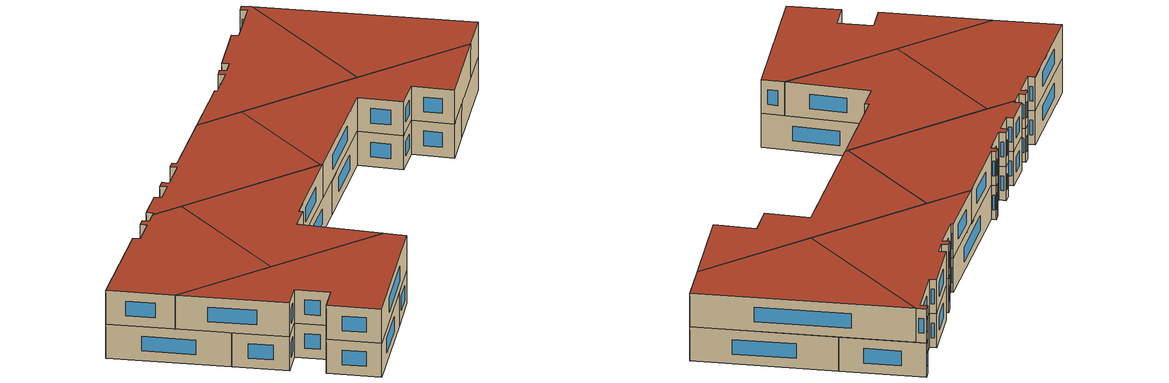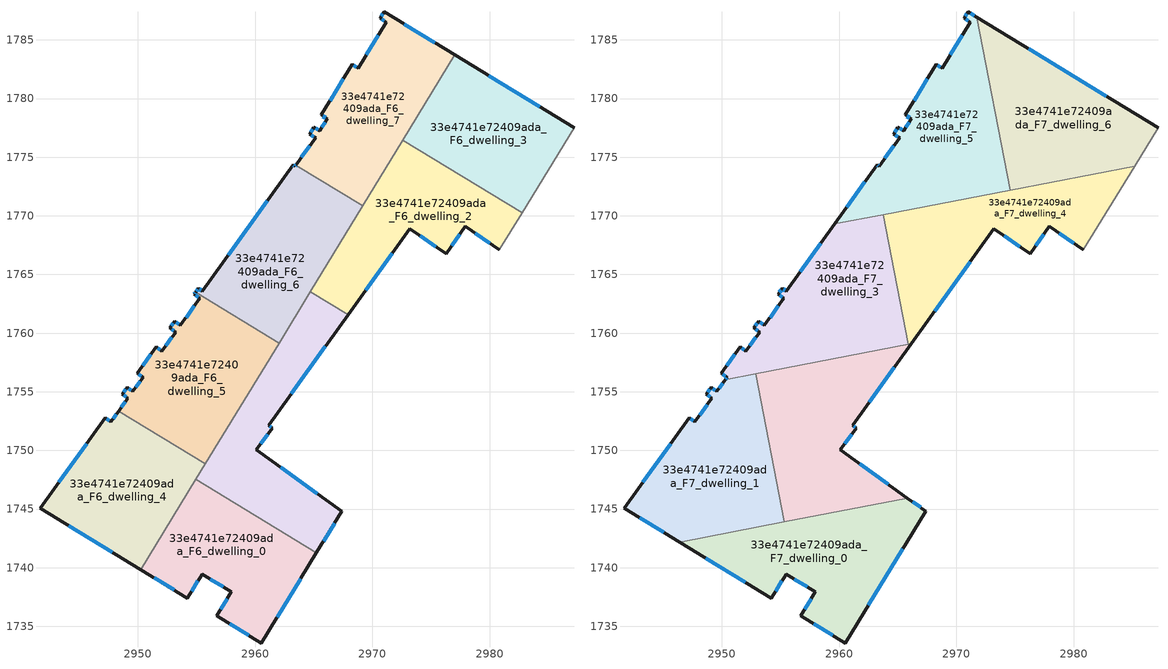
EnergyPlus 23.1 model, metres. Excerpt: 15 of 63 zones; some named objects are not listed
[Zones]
33e4741e72409ada_F6_dwelling_0
 floor to 33e4741e72409ada_F5_dwelling_0 (EU_floor_Construction): 2965.23,1741.26 2960.54,1733.57 2956.74,1735.89 2957.99,1737.93 2955.49,1739.46 2954.24,1737.41 2950.26,1739.84 2954.95,1747.53 z18
 wall outside (EU_wall_Construction): 2950.26,1739.84 2954.24,1737.41 2955.49,1739.46 2957.99,1737.93 2956.74,1735.89 2960.54,1733.57 2965.23,1741.26 z18:21
 wall to 33e4741e72409ada_F6_dwelling_1 (EU_wall_Construction): 2965.23,1741.26 2954.95,1747.53 z18:21
 wall to 33e4741e72409ada_F6_dwelling_4 (EU_wall_Construction): 2954.95,1747.53 2950.26,1739.84 z18:21
 window (EU_Window_Construction): 2956.2,1739.02 2957.27,1738.37 / 2954.6,1738 2955.13,1738.87 / 2951.4,1739.14 2953.1,1738.1 / 2961.88,1735.77 2963.89,1739.06 / 2957.83,1735.22 2959.45,1734.23 / 2957.63,1737.35 2957.1,1736.47 z18.86:20.14
33e4741e72409ada_F6_dwelling_1
 floor to 33e4741e72409ada_F5_dwelling_1 (EU_floor_Construction): 2967.93,1761.57 2961.16,1752.14 2961.48,1751.91 2960.11,1750.06 2967.4,1744.82 2965.23,1741.26 2954.95,1747.53 2964.71,1763.53 z18
 wall outside (EU_wall_Construction): 2965.23,1741.26 2967.4,1744.82 2960.11,1750.06 2961.48,1751.91 2961.16,1752.14 2967.93,1761.57 z18:21
 wall to 33e4741e72409ada_F6_dwelling_2 (EU_wall_Construction): 2967.93,1761.57 2964.71,1763.53 z18:21
 wall to 33e4741e72409ada_F6_dwelling_5 (EU_wall_Construction): 2962.04,1759.16 2955.76,1748.86 z18:21
 wall to 33e4741e72409ada_F6_dwelling_4 (EU_wall_Construction): 2955.76,1748.86 2954.95,1747.53 z18:21
 wall to 33e4741e72409ada_F6_dwelling_6 (EU_wall_Construction): 2964.71,1763.53 2962.04,1759.16 z18:21
 window (EU_Window_Construction): 2965.32,1746.31 2962.2,1748.56 / 2965.85,1742.28 2966.78,1743.8 / 2963.1,1754.83 2966,1758.87 / 2961.39,1751.98 2961.25,1752.07 / 2960.5,1750.59 2961.09,1751.38 z18.86:20.14
33e4741e72409ada_F6_dwelling_2
 floor to 33e4741e72409ada_F5_dwelling_2 (EU_floor_Construction): 2982.76,1770.25 2980.84,1767.1 2977.92,1769.1 2976.31,1766.76 2973.2,1768.89 2967.93,1761.57 2964.71,1763.53 2972.59,1776.45 z18
 wall outside (EU_wall_Construction): 2967.93,1761.57 2973.2,1768.89 2976.31,1766.76 2977.92,1769.1 2980.84,1767.1 z18:21
 wall to 33e4741e72409ada_F6_dwelling_3 (EU_wall_Construction): 2982.76,1770.25 2972.59,1776.45 z18:21
 wall adiabatic (EU_wall_Construction): 2980.84,1767.1 2982.76,1770.25 z18:21
 wall to 33e4741e72409ada_F6_dwelling_6 (EU_wall_Construction): 2969.17,1770.85 2964.71,1763.53 z18:21
 wall to 33e4741e72409ada_F6_dwelling_7 (EU_wall_Construction): 2972.59,1776.45 2969.17,1770.85 z18:21
 window (EU_Window_Construction): 2978.75,1768.53 2980,1767.67 / 2976.77,1767.43 2977.46,1768.43 / 2974.09,1768.28 2975.42,1767.37 / 2969.44,1763.66 2971.7,1766.8 z18.86:20.14
33e4741e72409ada_F6_dwelling_3
 floor to 33e4741e72409ada_F5_dwelling_3 (EU_floor_Construction): 2987.19,1777.52 2982.76,1770.25 2972.59,1776.45 2977.02,1783.72 z18
 wall outside (EU_wall_Construction): 2987.19,1777.52 2977.02,1783.72 z18:21
 wall adiabatic (EU_wall_Construction): 2982.76,1770.25 2987.19,1777.52 z18:21
 wall to 33e4741e72409ada_F6_dwelling_7 (EU_wall_Construction): 2977.02,1783.72 2972.59,1776.45 z18:21
 window (EU_Window_Construction): 2984.28,1779.29 2979.92,1781.95 z18.86:20.14
33e4741e72409ada_F6_dwelling_4
 floor to 33e4741e72409ada_F5_dwelling_4 (EU_floor_Construction): 2955.76,1748.86 2950.26,1739.84 2941.67,1745.08 2947.22,1752.78 2947.71,1752.43 2948.38,1753.36 z18
 wall outside (EU_wall_Construction): 2948.38,1753.36 2947.71,1752.43 2947.22,1752.78 2941.67,1745.08 2950.26,1739.84 z18:21
 wall to 33e4741e72409ada_F6_dwelling_5 (EU_wall_Construction): 2955.76,1748.86 2948.38,1753.36 z18:21
 window (EU_Window_Construction): 2944.12,1743.58 2947.81,1741.33 / 2945.63,1750.58 2943.25,1747.28 / 2947.57,1752.53 2947.36,1752.68 / 2948.19,1753.09 2947.9,1752.7 z18.86:20.14
33e4741e72409ada_F6_dwelling_5
 floor to 33e4741e72409ada_F5_dwelling_5 (EU_floor_Construction): 2962.04,1759.16 2955.76,1748.86 2948.38,1753.36 2949.17,1754.46 2948.68,1754.81 2949.09,1755.38 2949.58,1755.03 2950.45,1756.24 2949.97,1756.59 2951.57,1758.82 2952.06,1758.47 2953.23,1760.09 2952.74,1760.45 2953.15,1761.01 2953.64,1760.66 2955.3,1762.97 2954.82,1763.33 2954.94,1763.49 z18
 wall outside (EU_wall_Construction): 2954.94,1763.49 2954.82,1763.33 2955.3,1762.97 2953.64,1760.66 2953.15,1761.01 2952.74,1760.45 2953.23,1760.09 2952.06,1758.47 2951.57,1758.82 2949.97,1756.59 2950.45,1756.24 2949.58,1755.03 2949.09,1755.38 2948.68,1754.81 2949.17,1754.46 2948.38,1753.36 z18:21
 wall to 33e4741e72409ada_F6_dwelling_6 (EU_wall_Construction): 2962.04,1759.16 2954.94,1763.49 z18:21
 window (EU_Window_Construction): 2949.44,1755.13 2949.23,1755.28 / 2950.2,1755.89 2949.83,1755.37 / 2950.11,1756.49 2950.31,1756.34 / 2951.11,1758.19 2950.43,1757.23 / 2951.92,1758.57 2951.71,1758.72 / 2952.9,1759.63 2952.39,1758.94 / 2952.88,1760.35 2953.09,1760.2 / 2953.04,1760.85 2952.86,1760.61 / 2953.5,1760.76 2953.29,1760.91 / 2954.83,1762.31 2954.11,1761.32 / 2954.96,1763.22 2955.17,1763.07 / 2954.9,1763.44 2954.85,1763.37 / 2948.94,1754.14 2948.6,1753.67 / 2948.82,1754.71 2949.03,1754.56 / 2948.97,1755.21 2948.8,1754.97 z18.86:20.14
33e4741e72409ada_F6_dwelling_6
 floor to 33e4741e72409ada_F5_dwelling_6 (EU_floor_Construction): 2969.17,1770.85 2962.04,1759.16 2954.94,1763.49 2955.17,1763.81 2955.49,1763.58 2963.25,1774.34 2963.41,1774.22 2963.48,1774.32 z18
 wall outside (EU_wall_Construction): 2963.48,1774.32 2963.41,1774.22 2963.25,1774.34 2955.49,1763.58 2955.17,1763.81 2954.94,1763.49 z18:21
 wall to 33e4741e72409ada_F6_dwelling_7 (EU_wall_Construction): 2969.17,1770.85 2963.48,1774.32 z18:21
 window (EU_Window_Construction): 2963.36,1774.26 2963.29,1774.31 / 2963.46,1774.29 2963.43,1774.25 / 2955.1,1763.72 2955,1763.58 / 2955.4,1763.64 2955.26,1763.75 / 2961.03,1771.26 2957.71,1766.65 z18.86:20.14
33e4741e72409ada_F6_dwelling_7
 floor to 33e4741e72409ada_F5_dwelling_7 (EU_floor_Construction): 2977.02,1783.72 2969.17,1770.85 2963.48,1774.32 2965.16,1776.66 2964.65,1776.97 2965.01,1777.57 2965.53,1777.25 2966.15,1778.29 2965.64,1778.6 2968.27,1782.91 2968.78,1782.6 2971.18,1786.52 2970.66,1786.83 2971,1787.39 z18
 wall outside (EU_wall_Construction): 2977.02,1783.72 2971,1787.39 2970.66,1786.83 2971.18,1786.52 2968.78,1782.6 2968.27,1782.91 2965.64,1778.6 2966.15,1778.29 2965.53,1777.25 2965.01,1777.57 2964.65,1776.97 2965.16,1776.66 2963.48,1774.32 z18:21
 window (EU_Window_Construction): 2965.38,1777.34 2965.16,1777.48 / 2965.97,1777.99 2965.7,1777.55 / 2965.79,1778.51 2966.01,1778.37 / 2967.52,1781.68 2966.39,1779.83 / 2968.64,1782.69 2968.42,1782.82 / 2970.49,1785.4 2969.47,1783.72 / 2970.81,1786.75 2971.03,1786.61 / 2970.91,1787.23 2970.76,1786.99 / 2975.3,1784.77 2972.72,1786.34 / 2964.68,1775.99 2963.96,1774.98 / 2964.79,1776.88 2965.02,1776.74 / 2964.91,1777.4 2964.75,1777.14 z18.86:20.14
33e4741e72409ada_F7_dwelling_0
 floor to 33e4741e72409ada_F6_dwelling_0 (EU_floor_Construction): 2965.23,1741.26 2960.54,1733.57 2956.74,1735.89 2957.99,1737.93 2955.49,1739.46 2954.24,1737.41 2950.26,1739.84 2952.4,1743.35 2959.54,1744.73 z21
 floor to 33e4741e72409ada_F6_dwelling_1 (EU_floor_Construction): 2967.4,1744.82 2965.23,1741.26 2959.54,1744.73 2965.83,1745.94 z21
 floor to 33e4741e72409ada_F6_dwelling_4 (EU_floor_Construction): 2952.4,1743.35 2950.26,1739.84 2946.4,1742.19 z21
 wall outside (EU_wall_Construction): 2946.4,1742.19 2954.24,1737.41 2955.49,1739.46 2957.99,1737.93 2956.74,1735.89 2960.54,1733.57 2967.4,1744.82 2965.83,1745.94 z21:24
 wall to 33e4741e72409ada_F7_dwelling_2 (EU_wall_Construction): 2965.83,1745.94 2955.34,1743.91 z21:24
 wall to 33e4741e72409ada_F7_dwelling_1 (EU_wall_Construction): 2955.34,1743.91 2946.4,1742.19 z21:24
 window (EU_Window_Construction): 2957.63,1737.35 2957.1,1736.47 / 2956.2,1739.02 2957.27,1738.37 / 2954.6,1738 2955.13,1738.87 / 2948.64,1740.82 2952,1738.78 / 2966.95,1745.14 2966.28,1745.62 / 2962.5,1736.78 2965.44,1741.6 / 2957.83,1735.22 2959.45,1734.23 z21.86:23.14
 roof outside (EU_roof_Construction): 2960.54,1733.57 2967.4,1744.82 2965.83,1745.94 2946.4,1742.19 2954.24,1737.41 2955.49,1739.46 2957.99,1737.93 2956.74,1735.89 z24
33e4741e72409ada_F7_dwelling_1
 floor to 33e4741e72409ada_F6_dwelling_4 (EU_floor_Construction): 2954.2,1749.81 2954.72,1747.15 2952.4,1743.35 2946.4,1742.19 2941.67,1745.08 2947.22,1752.78 2947.71,1752.43 2948.38,1753.36 z21
 floor to 33e4741e72409ada_F6_dwelling_0 (EU_floor_Construction): 2954.72,1747.15 2955.34,1743.92 2952.4,1743.35 z21
 floor to 33e4741e72409ada_F6_dwelling_5 (EU_floor_Construction): 2952.91,1756.52 2954.2,1749.81 2948.38,1753.36 2949.17,1754.46 2948.68,1754.81 2949.09,1755.38 2949.58,1755.03 2950.29,1756.02 z21
 wall outside (EU_wall_Construction): 2950.29,1756.02 2949.58,1755.03 2949.09,1755.38 2948.68,1754.81 2949.17,1754.46 2947.71,1752.43 2947.22,1752.78 2941.67,1745.08 2946.4,1742.19 z21:24
 wall to 33e4741e72409ada_F7_dwelling_2 (EU_wall_Construction): 2955.34,1743.92 2952.91,1756.52 z21:24
 wall to 33e4741e72409ada_F7_dwelling_3 (EU_wall_Construction): 2952.91,1756.52 2950.29,1756.02 z21:24
 window (EU_Window_Construction): 2945.63,1750.58 2943.25,1747.28 / 2947.57,1752.53 2947.36,1752.68 / 2948.75,1753.88 2948.12,1753.01 / 2948.82,1754.71 2949.03,1754.56 / 2948.97,1755.21 2948.8,1754.97 / 2949.44,1755.13 2949.23,1755.28 / 2950.09,1755.73 2949.78,1755.31 / 2943.02,1744.25 2945.05,1743.01 z21.86:23.14
 roof outside (EU_roof_Construction): 2955.34,1743.92 2952.91,1756.52 2950.29,1756.02 2949.58,1755.03 2949.09,1755.38 2948.68,1754.81 2949.17,1754.46 2947.71,1752.43 2947.22,1752.78 2941.67,1745.08 2946.4,1742.19 z24
33e4741e72409ada_F7_dwelling_2
 floor to 33e4741e72409ada_F6_dwelling_1 (EU_floor_Construction): 2966.15,1759.08 2961.16,1752.14 2961.48,1751.91 2960.11,1750.06 2965.83,1745.94 2959.54,1744.73 2954.95,1747.53 2961.44,1758.17 z21
 floor to 33e4741e72409ada_F6_dwelling_0 (EU_floor_Construction): 2959.54,1744.73 2955.34,1743.92 2954.72,1747.15 2954.95,1747.53 z21
 floor to 33e4741e72409ada_F6_dwelling_5 (EU_floor_Construction): 2961.44,1758.17 2955.76,1748.86 2954.2,1749.81 2952.91,1756.52 z21
 floor to 33e4741e72409ada_F6_dwelling_4 (EU_floor_Construction): 2955.76,1748.86 2954.72,1747.15 2954.2,1749.81 z21
 wall outside (EU_wall_Construction): 2965.83,1745.94 2960.11,1750.06 2961.48,1751.91 2961.16,1752.14 2966.15,1759.08 z21:24
 wall to 33e4741e72409ada_F7_dwelling_4 (EU_wall_Construction): 2966.15,1759.08 2965.92,1759.03 z21:24
 wall to 33e4741e72409ada_F7_dwelling_3 (EU_wall_Construction): 2965.92,1759.03 2952.91,1756.52 z21:24
 window (EU_Window_Construction): 2964.2,1747.12 2961.75,1748.88 / 2962.59,1754.12 2964.72,1757.1 / 2961.39,1751.98 2961.25,1752.07 / 2960.5,1750.59 2961.09,1751.38 z21.86:23.14
 roof outside (EU_roof_Construction): 2965.83,1745.94 2960.11,1750.06 2961.48,1751.91 2961.16,1752.14 2966.15,1759.08 2952.91,1756.52 2955.34,1743.92 z24
33e4741e72409ada_F7_dwelling_3
 floor to 33e4741e72409ada_F6_dwelling_6 (EU_floor_Construction): 2963.78,1770.11 2964.97,1763.95 2962.04,1759.16 2954.94,1763.49 2955.17,1763.81 2955.49,1763.58 2959.62,1769.31 z21
 floor to 33e4741e72409ada_F6_dwelling_5 (EU_floor_Construction): 2962.04,1759.16 2961.44,1758.17 2950.29,1756.02 2950.45,1756.24 2949.97,1756.59 2951.57,1758.82 2952.06,1758.47 2953.23,1760.09 2952.74,1760.45 2953.15,1761.01 2953.64,1760.66 2955.3,1762.97 2954.82,1763.33 2954.94,1763.49 z21
 floor to 33e4741e72409ada_F6_dwelling_2 (EU_floor_Construction): 2964.97,1763.95 2965.09,1763.3 2964.71,1763.53 z21
 floor to 33e4741e72409ada_F6_dwelling_1 (EU_floor_Construction): 2965.09,1763.3 2965.92,1759.03 2961.44,1758.17 2964.71,1763.53 z21
 wall outside (EU_wall_Construction): 2959.62,1769.31 2955.49,1763.58 2955.17,1763.81 2954.82,1763.33 2955.3,1762.97 2953.64,1760.66 2953.15,1761.01 2952.74,1760.45 2953.23,1760.09 2952.06,1758.47 2951.57,1758.82 2949.97,1756.59 2950.45,1756.24 2950.29,1756.02 z21:24
 wall to 33e4741e72409ada_F7_dwelling_4 (EU_wall_Construction): 2965.92,1759.03 2963.78,1770.11 z21:24
 wall to 33e4741e72409ada_F7_dwelling_5 (EU_wall_Construction): 2963.78,1770.11 2959.62,1769.31 z21:24
 window (EU_Window_Construction): 2950.11,1756.49 2950.31,1756.34 / 2951.11,1758.19 2950.43,1757.23 / 2951.92,1758.57 2951.71,1758.72 / 2952.9,1759.63 2952.39,1758.94 / 2952.88,1760.35 2953.09,1760.2 / 2953.04,1760.85 2952.86,1760.61 / 2953.5,1760.76 2953.29,1760.91 / 2954.83,1762.31 2954.11,1761.32 / 2954.96,1763.22 2955.17,1763.07 / 2955.07,1763.67 2954.92,1763.46 / 2955.4,1763.64 2955.26,1763.75 / 2958.44,1767.67 2956.67,1765.21 / 2950.41,1756.18 2950.34,1756.08 z21.86:23.14
 roof outside (EU_roof_Construction): 2965.92,1759.03 2963.78,1770.11 2959.62,1769.31 2955.49,1763.58 2955.17,1763.81 2954.82,1763.33 2955.3,1762.97 2953.64,1760.66 2953.15,1761.01 2952.74,1760.45 2953.23,1760.09 2952.06,1758.47 2951.57,1758.82 2949.97,1756.59 2950.45,1756.24 2950.29,1756.02 z24
33e4741e72409ada_F7_dwelling_4
 floor to 33e4741e72409ada_F6_dwelling_2 (EU_floor_Construction): 2982.76,1770.25 2980.84,1767.1 2977.92,1769.1 2976.31,1766.76 2973.2,1768.89 2967.93,1761.57 2965.09,1763.3 2964.97,1763.95 2969.38,1771.19 2978.37,1772.93 z21
 floor to 33e4741e72409ada_F6_dwelling_3 (EU_floor_Construction): 2985.19,1774.24 2982.76,1770.25 2978.37,1772.93 z21
 floor to 33e4741e72409ada_F6_dwelling_1 (EU_floor_Construction): 2967.93,1761.57 2966.15,1759.08 2965.92,1759.03 2965.09,1763.3 z21
 floor to 33e4741e72409ada_F6_dwelling_7 (EU_floor_Construction): 2969.38,1771.19 2969.17,1770.85 2968.79,1771.08 z21
 floor to 33e4741e72409ada_F6_dwelling_6 (EU_floor_Construction): 2969.17,1770.85 2964.97,1763.95 2963.78,1770.11 2968.79,1771.08 z21
 wall outside (EU_wall_Construction): 2966.15,1759.08 2973.2,1768.89 2976.31,1766.76 2977.92,1769.1 2980.84,1767.1 z21:24
 wall adiabatic (EU_wall_Construction): 2980.84,1767.1 2985.19,1774.24 z21:24
 wall to 33e4741e72409ada_F7_dwelling_6 (EU_wall_Construction): 2985.19,1774.24 2974.58,1772.19 z21:24
 wall to 33e4741e72409ada_F7_dwelling_5 (EU_wall_Construction): 2974.58,1772.19 2963.78,1770.11 z21:24
 window (EU_Window_Construction): 2978.75,1768.53 2980,1767.67 / 2976.77,1767.43 2977.46,1768.43 / 2974.09,1768.28 2975.42,1767.37 / 2968.16,1761.88 2971.18,1766.09 z21.86:23.14
 roof outside (EU_roof_Construction): 2980.84,1767.1 2985.19,1774.24 2963.78,1770.11 2965.92,1759.03 2966.15,1759.08 2973.2,1768.89 2976.31,1766.76 2977.92,1769.1 z24
33e4741e72409ada_F7_dwelling_5
 floor to 33e4741e72409ada_F6_dwelling_7 (EU_floor_Construction): 2971.74,1786.94 2973.48,1777.91 2969.38,1771.19 2968.79,1771.08 2963.48,1774.32 2965.16,1776.66 2964.65,1776.97 2965.01,1777.57 2965.53,1777.25 2966.15,1778.29 2965.64,1778.6 2968.27,1782.91 2968.78,1782.6 2971.18,1786.52 2970.66,1786.83 2971,1787.39 z21
 floor to 33e4741e72409ada_F6_dwelling_2 (EU_floor_Construction): 2973.92,1775.64 2974.58,1772.2 2969.38,1771.19 2972.59,1776.45 z21
 floor to 33e4741e72409ada_F6_dwelling_3 (EU_floor_Construction): 2973.48,1777.91 2973.92,1775.64 2972.59,1776.45 z21
 floor to 33e4741e72409ada_F6_dwelling_6 (EU_floor_Construction): 2968.79,1771.08 2959.62,1769.31 2963.25,1774.34 2963.41,1774.22 2963.48,1774.32 z21
 wall outside (EU_wall_Construction): 2971.74,1786.94 2971,1787.39 2970.66,1786.83 2971.18,1786.52 2968.78,1782.6 2968.27,1782.91 2965.64,1778.6 2966.15,1778.29 2965.53,1777.25 2965.01,1777.57 2964.65,1776.97 2965.16,1776.66 2963.41,1774.22 2963.25,1774.34 2959.62,1769.31 z21:24
 wall to 33e4741e72409ada_F7_dwelling_6 (EU_wall_Construction): 2974.58,1772.2 2971.74,1786.94 z21:24
 window (EU_Window_Construction): 2965.97,1777.99 2965.7,1777.55 / 2965.79,1778.51 2966.01,1778.37 / 2967.52,1781.68 2966.39,1779.83 / 2968.64,1782.69 2968.42,1782.82 / 2970.49,1785.4 2969.47,1783.72 / 2970.81,1786.75 2971.03,1786.61 / 2970.91,1787.23 2970.76,1786.99 / 2971.53,1787.07 2971.21,1787.26 / 2962.21,1772.9 2960.66,1770.74 / 2963.36,1774.26 2963.29,1774.31 / 2964.66,1775.96 2963.91,1774.92 / 2964.79,1776.88 2965.02,1776.74 / 2964.91,1777.4 2964.75,1777.14 / 2965.38,1777.34 2965.16,1777.48 z21.86:23.14
 roof outside (EU_roof_Construction): 2974.58,1772.2 2971.74,1786.94 2971,1787.39 2970.66,1786.83 2971.18,1786.52 2968.78,1782.6 2968.27,1782.91 2965.64,1778.6 2966.15,1778.29 2965.53,1777.25 2965.01,1777.57 2964.65,1776.97 2965.16,1776.66 2963.41,1774.22 2963.25,1774.34 2959.62,1769.31 z24
33e4741e72409ada_F7_dwelling_6
 floor to 33e4741e72409ada_F6_dwelling_3 (EU_floor_Construction): 2987.19,1777.52 2985.19,1774.24 2978.37,1772.93 2973.92,1775.64 2973.48,1777.91 2977.02,1783.72 z21
 floor to 33e4741e72409ada_F6_dwelling_7 (EU_floor_Construction): 2977.02,1783.72 2973.48,1777.91 2971.74,1786.94 z21
 floor to 33e4741e72409ada_F6_dwelling_2 (EU_floor_Construction): 2978.37,1772.93 2974.58,1772.2 2973.92,1775.64 z21
 wall outside (EU_wall_Construction): 2987.19,1777.52 2971.74,1786.94 z21:24
 wall adiabatic (EU_wall_Construction): 2985.19,1774.24 2987.19,1777.52 z21:24
 window (EU_Window_Construction): 2982.77,1780.21 2976.15,1784.25 z21.86:23.14
 roof outside (EU_roof_Construction): 2985.19,1774.24 2987.19,1777.52 2971.74,1786.94 2974.58,1772.2 z24
[Building]
EU S2 Campaign: North Axis=0; Terrain=City; Solar Distribution=FullExterior
[Site:Location]
Helsinki-Vantaa.AP: Latitude=60.317; Longitude=24.963; Time Zone=2; Elevation=54.6
[SizingPeriod:WeatherFileDays]
AnnualSizingPeriod: Begin Month=1; Begin Day of Month=1; End Month=12; End Day of Month=31; Day of Week for Start Day=Monday; Use Weather File Daylight Saving Period=No; Use Weather File Rain and Snow Indicators=No
[MATERIAL]
EU_InternalMass_Material: Roughness=MediumRough; Thickness=0.1; Conductivity=1; Density=1800; Specific Heat=900; Thermal Absorptance=0.9; Solar Absorptance=0.7; Visible Absorptance=0.7
[MATERIAL:NOMASS] Roughness=MediumRough; Thermal Absorptance=0.9; Solar Absorptance=0.7; Visible Absorptance=0.7
Name | Thermal Resistance
EU_wall_NoMass | 5.91765
EU_roof_NoMass | 11.1778
EU_floor_NoMass | 6.2875
[WINDOWMATERIAL:SIMPLEGLAZINGSYSTEM]
EU_Window_SimpleGlazing: UFactor=0.994035; Solar Heat Gain Coefficient=0.7; Visible Transmittance=0.7
[CONSTRUCTION]
EU_wall_Construction: EU_wall_NoMass
EU_roof_Construction: EU_roof_NoMass
EU_floor_Construction: EU_floor_NoMass
EU_Window_Construction: EU_Window_SimpleGlazing
EU_InternalMass_Construction: EU_InternalMass_Material
[ZONE] Type=1; Multiplier=1; Ceiling Height=autocalculate; Floor Area=autocalculate; Part of Total Floor Area=Yes
Name | Volume
33e4741e72409ada_F6_dwelling_0 | 304.109
33e4741e72409ada_F7_dwelling_0 | 347.586
33e4741e72409ada_F6_dwelling_1 | 304.145
33e4741e72409ada_F7_dwelling_1 | 347.536
33e4741e72409ada_F6_dwelling_2 | 304.12
33e4741e72409ada_F7_dwelling_2 | 347.548
33e4741e72409ada_F6_dwelling_3 | 304.141
33e4741e72409ada_F7_dwelling_3 | 347.571
33e4741e72409ada_F6_dwelling_4 | 304.116
33e4741e72409ada_F7_dwelling_4 | 347.566
33e4741e72409ada_F6_dwelling_5 | 304.122
33e4741e72409ada_F7_dwelling_5 | 347.55
33e4741e72409ada_F6_dwelling_6 | 304.121
33e4741e72409ada_F7_dwelling_6 | 347.593
33e4741e72409ada_F6_dwelling_7 | 304.125
[INTERNALMASS] Construction=EU_InternalMass_Construction
Name | Zone or ZoneList | Surface Area
33e4741e72409ada_F6_dwelling_0_EU_InternalMass | 33e4741e72409ada_F6_dwelling_0 | 101.37
33e4741e72409ada_F6_dwelling_1_EU_InternalMass | 33e4741e72409ada_F6_dwelling_1 | 101.382
33e4741e72409ada_F6_dwelling_2_EU_InternalMass | 33e4741e72409ada_F6_dwelling_2 | 101.373
33e4741e72409ada_F6_dwelling_3_EU_InternalMass | 33e4741e72409ada_F6_dwelling_3 | 101.38
33e4741e72409ada_F6_dwelling_4_EU_InternalMass | 33e4741e72409ada_F6_dwelling_4 | 101.372
33e4741e72409ada_F6_dwelling_5_EU_InternalMass | 33e4741e72409ada_F6_dwelling_5 | 101.374
33e4741e72409ada_F6_dwelling_6_EU_InternalMass | 33e4741e72409ada_F6_dwelling_6 | 101.374
33e4741e72409ada_F6_dwelling_7_EU_InternalMass | 33e4741e72409ada_F6_dwelling_7 | 101.375
33e4741e72409ada_F7_dwelling_0_EU_InternalMass | 33e4741e72409ada_F7_dwelling_0 | 115.862
33e4741e72409ada_F7_dwelling_1_EU_InternalMass | 33e4741e72409ada_F7_dwelling_1 | 115.845
33e4741e72409ada_F7_dwelling_2_EU_InternalMass | 33e4741e72409ada_F7_dwelling_2 | 115.849
33e4741e72409ada_F7_dwelling_3_EU_InternalMass | 33e4741e72409ada_F7_dwelling_3 | 115.856
33e4741e72409ada_F7_dwelling_4_EU_InternalMass | 33e4741e72409ada_F7_dwelling_4 | 115.859
33e4741e72409ada_F7_dwelling_5_EU_InternalMass | 33e4741e72409ada_F7_dwelling_5 | 115.85
33e4741e72409ada_F7_dwelling_6_EU_InternalMass | 33e4741e72409ada_F7_dwelling_6 | 115.86
[OTHEREQUIPMENT] Fuel Type=Electricity; Design Level Calculation Method=Watts/Area; Power per Zone Floor Area=1; Fraction Latent=0; Fraction Radiant=0; Fraction Lost=0; Carbon Dioxide Generation Rate=0; EndUse Subcategory=EU_Step8_InternalGains
Name | Zone or ZoneList or Space or SpaceList | Schedule
EU_Step8_InternalGain_33e4741e72409ada_F6_dwelling_0_f000 | 33e4741e72409ada_F6_dwelling_0 | EU_Step8_GainSchedule_33e4741e72409ada_F6_dwelling_0_f000
EU_Step8_InternalGain_33e4741e72409ada_F6_dwelling_1_f000 | 33e4741e72409ada_F6_dwelling_1 | EU_Step8_GainSchedule_33e4741e72409ada_F6_dwelling_1_f000
EU_Step8_InternalGain_33e4741e72409ada_F6_dwelling_2_f000 | 33e4741e72409ada_F6_dwelling_2 | EU_Step8_GainSchedule_33e4741e72409ada_F6_dwelling_2_f000
EU_Step8_InternalGain_33e4741e72409ada_F6_dwelling_3_f000 | 33e4741e72409ada_F6_dwelling_3 | EU_Step8_GainSchedule_33e4741e72409ada_F6_dwelling_3_f000
EU_Step8_InternalGain_33e4741e72409ada_F6_dwelling_4_f000 | 33e4741e72409ada_F6_dwelling_4 | EU_Step8_GainSchedule_33e4741e72409ada_F6_dwelling_4_f000
EU_Step8_InternalGain_33e4741e72409ada_F6_dwelling_5_f000 | 33e4741e72409ada_F6_dwelling_5 | EU_Step8_GainSchedule_33e4741e72409ada_F6_dwelling_5_f000
EU_Step8_InternalGain_33e4741e72409ada_F6_dwelling_6_f000 | 33e4741e72409ada_F6_dwelling_6 | EU_Step8_GainSchedule_33e4741e72409ada_F6_dwelling_6_f000
EU_Step8_InternalGain_33e4741e72409ada_F6_dwelling_7_f000 | 33e4741e72409ada_F6_dwelling_7 | EU_Step8_GainSchedule_33e4741e72409ada_F6_dwelling_7_f000
EU_Step8_InternalGain_33e4741e72409ada_F7_dwelling_0_f000 | 33e4741e72409ada_F7_dwelling_0 | EU_Step8_GainSchedule_33e4741e72409ada_F7_dwelling_0_f000
EU_Step8_InternalGain_33e4741e72409ada_F7_dwelling_1_f000 | 33e4741e72409ada_F7_dwelling_1 | EU_Step8_GainSchedule_33e4741e72409ada_F7_dwelling_1_f000
EU_Step8_InternalGain_33e4741e72409ada_F7_dwelling_2_f000 | 33e4741e72409ada_F7_dwelling_2 | EU_Step8_GainSchedule_33e4741e72409ada_F7_dwelling_2_f000
EU_Step8_InternalGain_33e4741e72409ada_F7_dwelling_3_f000 | 33e4741e72409ada_F7_dwelling_3 | EU_Step8_GainSchedule_33e4741e72409ada_F7_dwelling_3_f000
EU_Step8_InternalGain_33e4741e72409ada_F7_dwelling_4_f000 | 33e4741e72409ada_F7_dwelling_4 | EU_Step8_GainSchedule_33e4741e72409ada_F7_dwelling_4_f000
EU_Step8_InternalGain_33e4741e72409ada_F7_dwelling_5_f000 | 33e4741e72409ada_F7_dwelling_5 | EU_Step8_GainSchedule_33e4741e72409ada_F7_dwelling_5_f000
EU_Step8_InternalGain_33e4741e72409ada_F7_dwelling_6_f000 | 33e4741e72409ada_F7_dwelling_6 | EU_Step8_GainSchedule_33e4741e72409ada_F7_dwelling_6_f000
[ZONEVENTILATION:DESIGNFLOWRATE] Schedule=EU_AlwaysOn; Design Flow Rate Calculation Method=AirChanges/Hour; Air Changes per Hour=0.596421; Ventilation Type=Natural; Fan Pressure Rise=0; Fan Total Efficiency=1; Constant Term Coefficient=1; Temperature Term Coefficient=0; Velocity Term Coefficient=0; Velocity Squared Term Coefficient=0; Minimum Indoor Temperature=-100; Maximum Indoor Temperature=100; Delta Temperature=-100; Minimum Outdoor Temperature=-100; Maximum Outdoor Temperature=100; Maximum Wind Speed=40
Name | Zone or ZoneList or Space or SpaceList
EU_ConstantAir_33e4741e72409ada_F6_dwelling_0 | 33e4741e72409ada_F6_dwelling_0
EU_ConstantAir_33e4741e72409ada_F6_dwelling_1 | 33e4741e72409ada_F6_dwelling_1
EU_ConstantAir_33e4741e72409ada_F6_dwelling_2 | 33e4741e72409ada_F6_dwelling_2
EU_ConstantAir_33e4741e72409ada_F6_dwelling_3 | 33e4741e72409ada_F6_dwelling_3
EU_ConstantAir_33e4741e72409ada_F6_dwelling_4 | 33e4741e72409ada_F6_dwelling_4
EU_ConstantAir_33e4741e72409ada_F6_dwelling_5 | 33e4741e72409ada_F6_dwelling_5
EU_ConstantAir_33e4741e72409ada_F6_dwelling_6 | 33e4741e72409ada_F6_dwelling_6
EU_ConstantAir_33e4741e72409ada_F6_dwelling_7 | 33e4741e72409ada_F6_dwelling_7
EU_ConstantAir_33e4741e72409ada_F7_dwelling_0 | 33e4741e72409ada_F7_dwelling_0
EU_ConstantAir_33e4741e72409ada_F7_dwelling_1 | 33e4741e72409ada_F7_dwelling_1
EU_ConstantAir_33e4741e72409ada_F7_dwelling_2 | 33e4741e72409ada_F7_dwelling_2
EU_ConstantAir_33e4741e72409ada_F7_dwelling_3 | 33e4741e72409ada_F7_dwelling_3
EU_ConstantAir_33e4741e72409ada_F7_dwelling_4 | 33e4741e72409ada_F7_dwelling_4
EU_ConstantAir_33e4741e72409ada_F7_dwelling_5 | 33e4741e72409ada_F7_dwelling_5
EU_ConstantAir_33e4741e72409ada_F7_dwelling_6 | 33e4741e72409ada_F7_dwelling_6
[HVACTEMPLATE:ZONE:IDEALLOADSAIRSYSTEM] System Availability Schedule=EU_AlwaysOn; Maximum Heating Supply Air Temperature=50; Minimum Cooling Supply Air Temperature=13; Maximum Heating Supply Air Humidity Ratio=0.0156; Minimum Cooling Supply Air Humidity Ratio=0.0077; Heating Limit=NoLimit; Cooling Limit=NoLimit; Heating Availability Schedule=EU_AlwaysOn; Cooling Availability Schedule=EU_CoolingOff; Dehumidification Control Type=ConstantSensibleHeatRatio; Cooling Sensible Heat Ratio=0.7; Dehumidification Setpoint=60; Humidification Control Type=None; Humidification Setpoint=30; Outdoor Air Method=None; Outdoor Air Flow Rate per Person=0.00944; Outdoor Air Flow Rate per Zone Floor Area=0; Outdoor Air Flow Rate per Zone=0; Demand Controlled Ventilation Type=None; Outdoor Air Economizer Type=NoEconomizer; Heat Recovery Type=None; Sensible Heat Recovery Effectiveness=0.7; Latent Heat Recovery Effectiveness=0.65
Name | Template Thermostat
33e4741e72409ada_F6_dwelling_0 | EU_HeatOnly_33e4741e72409ada_F6_dwelling_0
33e4741e72409ada_F6_dwelling_1 | EU_HeatOnly_33e4741e72409ada_F6_dwelling_1
33e4741e72409ada_F6_dwelling_2 | EU_HeatOnly_33e4741e72409ada_F6_dwelling_2
33e4741e72409ada_F6_dwelling_3 | EU_HeatOnly_33e4741e72409ada_F6_dwelling_3
33e4741e72409ada_F6_dwelling_4 | EU_HeatOnly_33e4741e72409ada_F6_dwelling_4
33e4741e72409ada_F6_dwelling_5 | EU_HeatOnly_33e4741e72409ada_F6_dwelling_5
33e4741e72409ada_F6_dwelling_6 | EU_HeatOnly_33e4741e72409ada_F6_dwelling_6
33e4741e72409ada_F6_dwelling_7 | EU_HeatOnly_33e4741e72409ada_F6_dwelling_7
33e4741e72409ada_F7_dwelling_0 | EU_HeatOnly_33e4741e72409ada_F7_dwelling_0
33e4741e72409ada_F7_dwelling_1 | EU_HeatOnly_33e4741e72409ada_F7_dwelling_1
33e4741e72409ada_F7_dwelling_2 | EU_HeatOnly_33e4741e72409ada_F7_dwelling_2
33e4741e72409ada_F7_dwelling_3 | EU_HeatOnly_33e4741e72409ada_F7_dwelling_3
33e4741e72409ada_F7_dwelling_4 | EU_HeatOnly_33e4741e72409ada_F7_dwelling_4
33e4741e72409ada_F7_dwelling_5 | EU_HeatOnly_33e4741e72409ada_F7_dwelling_5
33e4741e72409ada_F7_dwelling_6 | EU_HeatOnly_33e4741e72409ada_F7_dwelling_6
[SIZING:ZONE] Zone Cooling Design Supply Air Temperature Input Method=SupplyAirTemperature; Zone Cooling Design Supply Air Temperature=13; Zone Heating Design Supply Air Temperature Input Method=SupplyAirTemperature; Zone Heating Design Supply Air Temperature=50; Zone Cooling Design Supply Air Humidity Ratio=0.008; Zone Heating Design Supply Air Humidity Ratio=0.008; Cooling Design Air Flow Method=DesignDay; Cooling Design Air Flow Rate=0; Cooling Minimum Air Flow per Zone Floor Area=0.000762; Cooling Minimum Air Flow=0; Cooling Minimum Air Flow Fraction=0.2; Heating Design Air Flow Method=DesignDay; Heating Design Air Flow Rate=0; Heating Maximum Air Flow per Zone Floor Area=0.002032; Heating Maximum Air Flow=0.141576; Heating Maximum Air Flow Fraction=0.3; Account for Dedicated Outdoor Air System=No; Dedicated Outdoor Air System Control Strategy=NeutralSupplyAir; Dedicated Outdoor Air Low Setpoint Temperature for Design=autosize; Dedicated Outdoor Air High Setpoint Temperature for Design=autosize; Zone Load Sizing Method=Sensible Load Only No Latent Load; Zone Latent Cooling Design Supply Air Humidity Ratio Input Method=HumidityRatioDifference; Zone Cooling Design Supply Air Humidity Ratio Difference=0.005; Zone Latent Heating Design Supply Air Humidity Ratio Input Method=HumidityRatioDifference; Zone Humidification Design Supply Air Humidity Ratio Difference=0.005
33e4741e72409ada_F6_dwelling_0; 33e4741e72409ada_F6_dwelling_1; 33e4741e72409ada_F6_dwelling_2; 33e4741e72409ada_F6_dwelling_3; 33e4741e72409ada_F6_dwelling_4; 33e4741e72409ada_F6_dwelling_5; 33e4741e72409ada_F6_dwelling_6; 33e4741e72409ada_F6_dwelling_7; 33e4741e72409ada_F7_dwelling_0; 33e4741e72409ada_F7_dwelling_1; 33e4741e72409ada_F7_dwelling_2; 33e4741e72409ada_F7_dwelling_3; 33e4741e72409ada_F7_dwelling_4; 33e4741e72409ada_F7_dwelling_5; 33e4741e72409ada_F7_dwelling_6
[SCHEDULE:CONSTANT]
Name | Hourly Value
EU_AlwaysOn | 1
EU_CoolingOff | 0
[SCHEDULE:FILE] Column Number=1; Rows to Skip at Top=0; Number of Hours of Data=8760; Column Separator=Comma; Interpolate to Timestep=No; Minutes per Item=60; Adjust Schedule for Daylight Savings=Yes
Name | File
EU_Step8_GainSchedule_33e4741e72409ada_F6_dwelling_0_f000 | ../../schedules/33e4741e72409ada/33e4741e72409ada_F6_dwelling_0_f000_gain.csv
EU_Step8_GainSchedule_33e4741e72409ada_F6_dwelling_1_f000 | ../../schedules/33e4741e72409ada/33e4741e72409ada_F6_dwelling_1_f000_gain.csv
EU_Step8_GainSchedule_33e4741e72409ada_F6_dwelling_2_f000 | ../../schedules/33e4741e72409ada/33e4741e72409ada_F6_dwelling_2_f000_gain.csv
EU_Step8_GainSchedule_33e4741e72409ada_F6_dwelling_3_f000 | ../../schedules/33e4741e72409ada/33e4741e72409ada_F6_dwelling_3_f000_gain.csv
EU_Step8_GainSchedule_33e4741e72409ada_F6_dwelling_4_f000 | ../../schedules/33e4741e72409ada/33e4741e72409ada_F6_dwelling_4_f000_gain.csv
EU_Step8_GainSchedule_33e4741e72409ada_F6_dwelling_5_f000 | ../../schedules/33e4741e72409ada/33e4741e72409ada_F6_dwelling_5_f000_gain.csv
EU_Step8_GainSchedule_33e4741e72409ada_F6_dwelling_6_f000 | ../../schedules/33e4741e72409ada/33e4741e72409ada_F6_dwelling_6_f000_gain.csv
EU_Step8_GainSchedule_33e4741e72409ada_F6_dwelling_7_f000 | ../../schedules/33e4741e72409ada/33e4741e72409ada_F6_dwelling_7_f000_gain.csv
EU_Step8_GainSchedule_33e4741e72409ada_F7_dwelling_0_f000 | ../../schedules/33e4741e72409ada/33e4741e72409ada_F7_dwelling_0_f000_gain.csv
EU_Step8_GainSchedule_33e4741e72409ada_F7_dwelling_1_f000 | ../../schedules/33e4741e72409ada/33e4741e72409ada_F7_dwelling_1_f000_gain.csv
EU_Step8_GainSchedule_33e4741e72409ada_F7_dwelling_2_f000 | ../../schedules/33e4741e72409ada/33e4741e72409ada_F7_dwelling_2_f000_gain.csv
EU_Step8_GainSchedule_33e4741e72409ada_F7_dwelling_3_f000 | ../../schedules/33e4741e72409ada/33e4741e72409ada_F7_dwelling_3_f000_gain.csv
EU_Step8_GainSchedule_33e4741e72409ada_F7_dwelling_4_f000 | ../../schedules/33e4741e72409ada/33e4741e72409ada_F7_dwelling_4_f000_gain.csv
EU_Step8_GainSchedule_33e4741e72409ada_F7_dwelling_5_f000 | ../../schedules/33e4741e72409ada/33e4741e72409ada_F7_dwelling_5_f000_gain.csv
EU_Step8_GainSchedule_33e4741e72409ada_F7_dwelling_6_f000 | ../../schedules/33e4741e72409ada/33e4741e72409ada_F7_dwelling_6_f000_gain.csv
